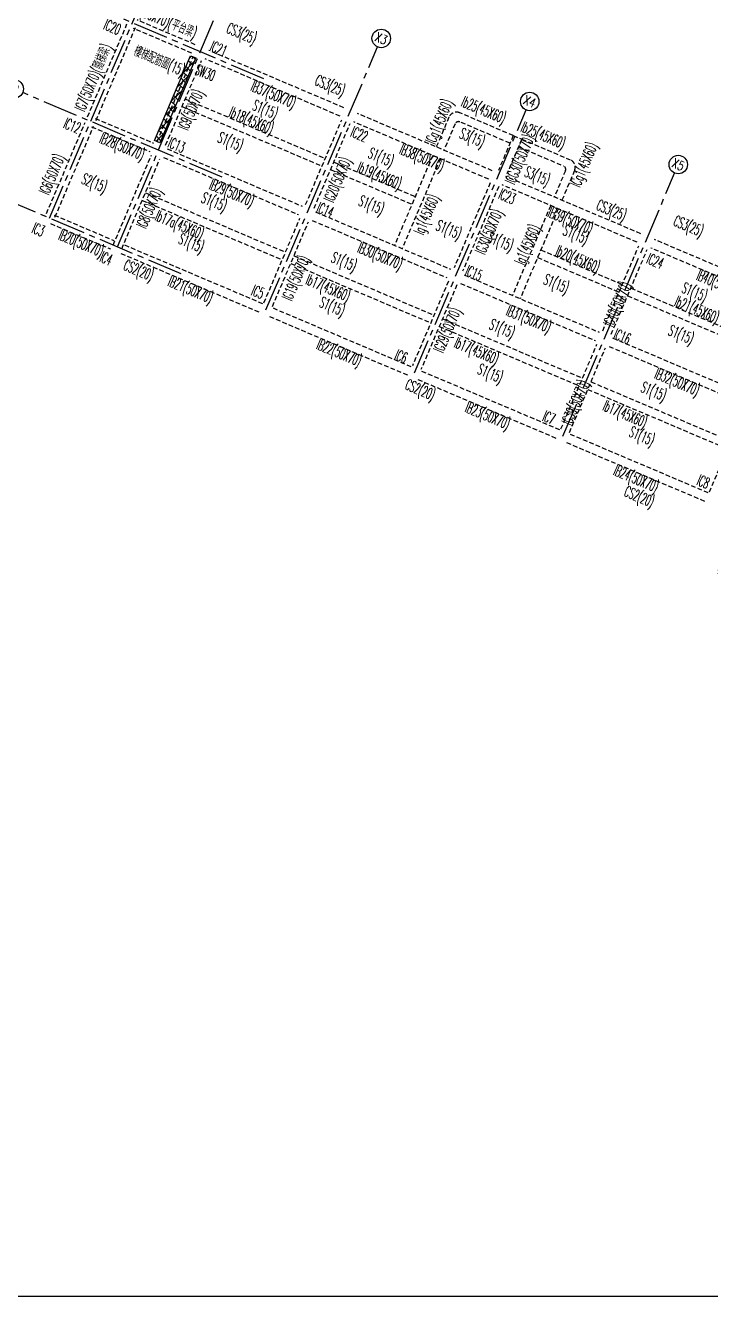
# Model space of a CAD drawing. Header units: centimetres. Extents: x -47768 to 194820, y -149527 to 141949.
# Drawn here: x 58685 to 62401, y -35476 to -28580 of the extents above; entities that cross this region are included whole.
import ezdxf
from ezdxf import colors
from ezdxf.entities.mleader import LeaderData, LeaderLine
from ezdxf.enums import TextEntityAlignment as Align
from ezdxf.math import Vec2, Vec3

# ---------------------------------------------------------------- set-up
doc = ezdxf.new("R2010")
doc.units = ezdxf.units.CM
doc.linetypes.add('CENTER2', pattern=[28.575, 19.05, -3.175, 3.175, -3.175])
doc.linetypes.add('HIDDEN', pattern=[0.375, 0.25, -0.125])
doc.layers.get('0').update_dxf_attribs({"color": 8})
for name, color, linetype in [('0S-B', 6, 'HIDDEN'), ('0S-GRID', 8, 'Continuous'), ('0S-J', 3, 'HIDDEN'), ('0S-Shear wall', 7, 'Continuous'), ('1S-BN', 7, 'Continuous'), ('1S-CN', 2, 'Continuous'), ('1S-JN', 3, 'Continuous'), ('1S-SN', 4, 'Continuous'), ('1S-SWN', 7, 'Continuous'), ('1S-TEXT', 7, 'Continuous')]:
    doc.layers.add(name, color=color, linetype=linetype)
doc.layers.add('0S-繪圖區', color=171, linetype='Continuous', plot=False)
doc.styles.add('ae', font='romans.shx', dxfattribs={"bigfont": 'chineset.shx'})
doc.styles.add('CHINA', font='romans.shx', dxfattribs={"width": 0.85, "bigfont": 'chineset.shx'})
doc.styles.add('ROMAND', font='romand')
doc.styles.add('txt', font='romans.shx', dxfattribs={"height": 0.2, "bigfont": 'chineset.shx'})

# ---------------------------------------------------------------- blocks, each defined once
blk = doc.blocks.new('*U149')
at = {"color": 0, "ltscale": 100}
blk.add_lwpolyline([(-36.3, 27), (36.3, 27), (36.3, -27), (-36.3, -27)], close=True, dxfattribs=at)
blk = doc.blocks.new('XLINE')
blk.add_circle((0, 0), 50)
at = {"style": 'ROMAND', "width": 0.74997, "flags": 8}
blk.add_attdef('X-LINE', text='', height=50, dxfattribs=at).set_placement((0, 0), align=Align.MIDDLE)
blk = doc.blocks.new('柱位編號')
at = {"color": 0, "linetype": 'CENTER2', "ltscale": 10}
for p, q in [((129523.5, 36832.5), (130129.1, 38259.2)), ((129891.7, 36676.2), (130497.3, 38102.9)), ((130686.2, 37588.3), (129604.7, 38047.4)), ((130697.2, 36334.3), (131302.8, 37761)), ((130459.6, 37054.4), (129378.1, 37513.5)), ((131502.6, 35992.5), (132108.2, 37419.1)), ((132308.1, 35650.6), (132913.7, 37077.2)), ((130236.9, 36529.7), (129155.3, 36988.8))]:
    blk.add_line(p, q, dxfattribs=at)
at = {"color": 0}
ref = blk.add_blockref('XLINE', (131322.3, 37807.1), dxfattribs=dict(at, rotation=337))
ref.add_attrib('X-LINE', 'X3', dxfattribs={"height": 50, "rotation": 337, "style": 'ROMAND', "width": 0.74997}).set_placement((131322.3, 37807.1), align=Align.MIDDLE)
ref = blk.add_blockref('XLINE', (129332, 37533.1), dxfattribs=dict(at, rotation=337))
ref.add_attrib('X-LINE', 'I2', dxfattribs={"height": 50, "rotation": 337, "style": 'ROMAND', "width": 0.74997}).set_placement((129332, 37533.1), align=Align.MIDDLE)
ref = blk.add_blockref('XLINE', (132127.8, 37465.2), dxfattribs=dict(at, rotation=337))
ref.add_attrib('X-LINE', 'X4', dxfattribs={"height": 50, "rotation": 337, "style": 'ROMAND', "width": 0.74997}).set_placement((132127.8, 37465.2), align=Align.MIDDLE)
ref = blk.add_blockref('XLINE', (132933.2, 37123.3), dxfattribs=dict(at, rotation=337))
ref.add_attrib('X-LINE', 'X5', dxfattribs={"height": 50, "rotation": 337, "style": 'ROMAND', "width": 0.74997}).set_placement((132933.2, 37123.3), align=Align.MIDDLE)

msp = doc.modelspace()

# ---------------------------------------------------------------- hatches: boundary and pattern name
at = {"layer": '0S-Shear wall', "ltscale": 100}
h = msp.add_hatch(dxfattribs=at)
h.set_pattern_fill('ANSI37', color=256, scale=10)
h.set_pattern_definition([(45, (59385.417, -29216.55), (-22.4506, 22.4506), []), (135, (59385.417, -29216.55), (-22.4506, -22.4506), [])])
h.paths.add_polyline_path([(59580.7822, -28744.5758), (59608.3973, -28756.2977), (59413.0318, -29216.5501), (59385.4166, -29204.8282)])

# ---------------------------------------------------------------- linework, layer by layer
at = {"layer": '0S-B', "ltscale": 100}
for p, q in [((59021.852, -29075.9656), (59235.5288, -28572.5421)), ((59067.8777, -29095.5011), (59281.5545, -28592.0775)), ((59586.6432, -28730.7682), (59270.5263, -28596.5845)), ((59606.1797, -28684.7429), (59290.0628, -28550.5593)), ((59399.2242, -29210.6891), (59594.5898, -28750.4367)), ((60411.6215, -29026.6327), (59679.8201, -28716.0014)), ((59445.2494, -29230.2257), (59640.615, -28769.9733)), ((60392.0849, -29072.6579), (59660.2835, -28762.0267)), ((59063.3757, -29084.357), (59379.5802, -29218.5779)), ((60204.6659, -29552.5789), (60400.0315, -29092.3265)), ((61217.0632, -29368.5224), (60485.2619, -29057.8912)), ((58799.1552, -29600.6402), (59008.9092, -29106.4589)), ((58845.1809, -29620.1757), (59054.9349, -29125.9944)), ((59043.8391, -29130.3822), (59360.0437, -29264.6031)), ((60250.6912, -29572.1154), (60446.0568, -29111.863)), ((61197.5267, -29414.5477), (60465.7253, -29103.9164)), ((61330.6394, -29177.7329), (61250.5393, -29366.4368)), ((61376.6646, -29197.2695), (61296.5646, -29385.9733)), ((61330.6392, -29177.7334), (61376.6637, -29197.2716)), ((59160.8782, -29772.1971), (59367.9657, -29284.3295)), ((59206.9035, -29791.7337), (59413.991, -29303.8661)), ((59433.6841, -29295.8616), (60165.4854, -29606.4928)), ((59453.2206, -29249.8363), (60185.022, -29560.4676)), ((61205.4733, -29434.2162), (61010.1077, -29894.4686)), ((62022.505, -29710.4122), (61290.7036, -29399.7809)), ((61251.4985, -29453.7528), (61056.1329, -29914.0052)), ((62002.9684, -29756.4374), (61271.167, -29445.8061)), ((58840.722, -29609.1399), (59164.9164, -29746.7522)), ((59978.5205, -30085.3441), (60173.4075, -29626.2193)), ((60024.5458, -30104.8806), (60219.4327, -29645.7558)), ((60239.1258, -29637.7513), (60970.9272, -29948.3826)), ((60258.6624, -29591.7261), (60990.4637, -29902.3573)), ((58821.1855, -29655.1651), (59145.3798, -29792.7774)), ((59222.4019, -29771.1533), (59970.3581, -30088.6419)), ((61815.5249, -30236.3479), (62010.8904, -29776.0955)), ((62827.9467, -30052.3019), (62096.1453, -29741.6706)), ((59202.8653, -29817.1786), (59950.8215, -30134.6672)), ((61861.5501, -30255.8845), (62056.9157, -29795.6321)), ((62808.4101, -30098.3271), (62076.6088, -29787.6959)), ((60978.8492, -29968.109), (60783.9623, -30427.2338)), ((61024.8744, -29987.6456), (60829.9875, -30446.7704)), ((61044.5676, -29979.6411), (61776.3689, -30290.2723)), ((61064.1041, -29933.6158), (61795.9055, -30244.2471)), ((60027.8436, -30113.0431), (60775.7999, -30430.5317)), ((60008.3071, -30159.0683), (60756.2633, -30476.5569)), ((61589.3711, -30769.1328), (61784.2664, -30309.9883)), ((61635.3963, -30788.6694), (61830.2916, -30329.5249)), ((61850.0093, -30321.5308), (62581.8107, -30632.162)), ((61869.5459, -30275.5056), (62601.3472, -30586.1368)), ((60833.2854, -30454.9328), (61581.2416, -30772.4214)), ((60813.7488, -30500.9581), (61561.705, -30818.4466)), ((62394.8137, -31111.0223), (62589.7199, -30651.8818)), ((61638.7271, -30796.8226), (62386.6833, -31114.3111)), ((61619.1906, -30842.8478), (62367.1468, -31160.3364))]:
    msp.add_line(p, q, dxfattribs=at)
at = {"layer": '0S-J', "ltscale": 100}
for p, q in [((59534.142, -29020.7397), (60293.5585, -29343.0929)), ((59551.7249, -28979.317), (60311.1414, -29301.6702)), ((60893.7613, -29285.5353), (60686.6738, -29773.4028)), ((60935.184, -29303.1182), (60728.0965, -29790.9857)), ((60339.5837, -29362.6294), (60781.4261, -29550.1804)), ((60357.1666, -29321.2067), (60799.009, -29508.7577)), ((59335.8447, -29487.9671), (60095.2367, -29810.3098)), ((59318.2618, -29529.3898), (60077.6538, -29851.7325)), ((61533.5105, -29557.0927), (61326.423, -30044.9602)), ((61574.9332, -29574.6756), (61367.8457, -30062.5431)), ((60141.2619, -29829.8464), (60900.6784, -30152.1995)), ((61462.598, -29839.3207), (61904.442, -30026.8724)), ((61480.1809, -29797.898), (61922.0249, -29985.4496)), ((60123.679, -29871.2691), (60883.0955, -30193.6223)), ((61950.4672, -30046.4089), (62709.8837, -30368.7621)), ((61968.0501, -30004.9862), (62727.4666, -30327.3394)), ((60946.7036, -30171.7361), (61706.1201, -30494.0893)), ((60929.1207, -30213.1588), (61688.5372, -30535.512)), ((61752.1454, -30513.6258), (62511.5619, -30835.979)), ((61734.5625, -30555.0486), (62493.979, -30877.4017))]:
    msp.add_line(p, q, dxfattribs=at)
for points in [[(61330.6389, -29177.7304), (61040.6938, -29054.6567, 0.414213562), (60981.6882, -29078.4966), (60913.2979, -29239.51)], [(61313.056, -29219.1531), (61041.5209, -29103.8939, 0.414210955), (61015.2963, -29114.4893), (60954.7205, -29257.0932)], [(61376.6279, -29197.2516), (61638.9804, -29308.6143, -0.414213562), (61662.8201, -29367.6199), (61594.4697, -29528.6503)], [(61359.0566, -29238.6793), (61602.9875, -29342.2224, -0.414210955), (61613.583, -29368.4469), (61553.0469, -29511.0677)]]:
    msp.add_lwpolyline(points, format="xyb", dxfattribs=at)
at = {"layer": '0S-Shear wall', "ltscale": 100}
msp.add_lwpolyline([(59580.7822, -28744.5758), (59608.3973, -28756.2977), (59413.0318, -29216.5501), (59385.4166, -29204.8282), (59580.7822, -28744.5758)], dxfattribs=at)

# ---------------------------------------------------------------- block references
at = {"layer": '0S-GRID'}
msp.add_blockref('柱位編號', (-70707.8585, -66458.1336), dxfattribs=at)
at = {"layer": '0S-繪圖區', "ltscale": 100, "xscale": 150, "yscale": 150, "zscale": 150}
msp.add_blockref('*U149', (63312.9703, -31425.5377), dxfattribs=at)

# ---------------------------------------------------------------- texts
at = {"layer": '1S-BN', "style": 'txt', "width": 0.5}
for s, rotation, p in [('IB36(50X70)(平台梁)', 337, (59419.3129, -28549.6443)), ('IG7(50X70)(隨梯梁)', 427, (59056.4223, -28863.8783)), ('IB37(50X70)', 337, (60029.2289, -28957.8639)), ('IG9(50X70)', 427, (59585.6767, -29039.2856)), ('IB28(50X70)', 337, (59208.8792, -29239.7351)), ('IB38(50X70)', 337, (60834.6706, -29299.7536)), ('ICG30(50X70)', 427, (61368.5735, -29308.2628)), ('IG6(50X70)', 427, (58831.936, -29389.5529)), ('IG20(50X70)', 427, (60380.8108, -29418.7678)), ('IB29(50X70)', 337, (59802.6048, -29491.7567)), ('IG8(50X70)', 427, (59359.292, -29572.6146)), ('IG30(50X70)', 427, (61202.0244, -29700.628)), ('IB39(50X70)', 337, (61640.1124, -29641.6434)), ('IB20(50X70)', 337, (58986.3273, -29764.4929)), ('IB30(50X70)', 337, (60608.0466, -29833.6465)), ('IG19(50X70)', 427, (60154.426, -29952.0968)), ('IB40(50X70)', 337, (62445.5541, -29983.5331)), ('IB21(50X70)', 337, (59579.8881, -30016.4445)), ('IG40(50X70)', 427, (61896.7403, -30092.779)), ('IG29(50X70)', 427, (60975.6396, -30233.957)), ('IB31(50X70)', 337, (61413.4883, -30175.5362)), ('IB22(50X70)', 337, (60385.3298, -30358.3342)), ('IB32(50X70)', 337, (62218.9301, -30517.4259)), ('IG39(50X70)', 427, (61670.3556, -30626.108)), ('IB23(50X70)', 337, (61190.7716, -30700.224)), ('IB24(50X70)', 337, (61996.2133, -31042.1137))]:
    msp.add_text(s, height=60, rotation=rotation, dxfattribs=at).set_placement(p, align=Align.MIDDLE)
at = {"layer": '1S-CN', "style": 'txt', "width": 0.5}
for s, p in [('IC20', (59156.5395, -28589.032)), ('IC21', (59732.9954, -28705.9619)), ('IC12', (58938.3533, -29123.677)), ('IC22', (60496.3062, -29170.0436)), ('IC13', (59505.5792, -29228.9931)), ('IC23', (61297.9171, -29507.6635)), ('IC14', (60311.5509, -29581.6123)), ('IC3', (58755.4355, -29687.182)), ('IC4', (59123.6375, -29843.4744)), ('IC24', (62101.1037, -29858.0194)), ('IC15', (61117.2623, -29923.6165)), ('IC5', (59946.0046, -30025.4478)), ('IC16', (61921.8539, -30267.5091)), ('IC6', (60722.5689, -30375.7282)), ('IC7', (61524.5551, -30707.1069)), ('IC8', (62362.0096, -31055.0386))]:
    msp.add_text(s, height=60, rotation=337, dxfattribs=at).set_placement(p, align=Align.MIDDLE)
at = {"layer": '1S-JN', "style": 'txt', "width": 0.5}
for s, rotation, p in [('Ib18(45X60)', 337, (59909.6267, -29099.5162)), ('ICg1(45X60)', 427, (60931.5694, -29102.8348)), ('Ib25(45X60)', 337, (61169.4193, -29042.2)), ('Ib25(45X60)', 337, (61492.0562, -29179.1513)), ('ICg1(45X60)', 427, (61716.6175, -29336.8261)), ('Ib19(45X60)', 337, (60603.8649, -29397.8959)), ('Ig1(45X60)', 427, (60862.9798, -29606.7975)), ('Ib17a(45X60)', 337, (59520.0159, -29665.4927)), ('Ig1(45X60)', 427, (61409.7412, -29770.0812)), ('Ib20(45X60)', 337, (61679.5274, -29850.7944)), ('Ib17(45X60)', 337, (60325.4577, -30007.3824)), ('Ib21(45X60)', 337, (62325.9519, -30125.1854)), ('Ib17(45X60)', 337, (61130.8994, -30349.2721)), ('Ib17(45X60)', 337, (61936.3412, -30691.1619))]:
    msp.add_text(s, height=60, rotation=rotation, dxfattribs=at).set_placement(p, align=Align.MIDDLE)
at = {"layer": '1S-SN', "linetype": 'Continuous', "style": 'ae', "width": 0.5}
for s, p in [('CS3(25)', (59769.9889, -28618.386)), ('樓梯配筋圖(15)', (59266.4959, -28742.1183)), ('CS3(25)', (60249.7821, -28900.9145)), ('S1(15)', (59910.4359, -29036.4682)), ('S1(15)', (59722.1941, -29210.5487)), ('S3(15)', (61032.9763, -29189.0522)), ('S1(15)', (60538.5518, -29295.4695)), ('S3(15)', (61385.7042, -29397.2425)), ('S2(15)', (58983.8093, -29435.215)), ('S1(15)', (59633.1804, -29537.8608)), ('S1(15)', (60486.2208, -29554.3233)), ('CS3(25)', (61776.0219, -29577.4583)), ('S1(15)', (60906.0328, -29687.8276)), ('CS3(25)', (62193.4875, -29663.4726)), ('S1(15)', (59509.7679, -29760.9025)), ('S1(15)', (61187.4333, -29752.4788)), ('S1(15)', (61594.9997, -29714.0867)), ('CS2(20)', (59211.6014, -29903.2128)), ('S1(15)', (60337.7434, -29862.1095)), ('S1(15)', (61489.082, -29981.2456)), ('S1(15)', (62239.0844, -30026.95)), ('S1(15)', (60273.7945, -30104.677)), ('S1(15)', (61195.1747, -30225.0426)), ('S1(15)', (62165.7767, -30257.5064)), ('S1(15)', (61131.2259, -30467.6102)), ('CS2(20)', (60738.5545, -30551.2747)), ('S1(15)', (62017.2993, -30565.2926)), ('S1(15)', (61953.3504, -30807.8602)), ('CS2(20)', (61926.5908, -31130.8919))]:
    msp.add_text(s, height=60, rotation=337, dxfattribs=at).set_placement(p)
at = {"layer": '1S-SWN', "linetype": 'Continuous', "style": 'CHINA', "width": 0.5}
msp.add_text('SW30', height=60, rotation=338.43739119, dxfattribs=at).set_placement((59660.5786, -28836.2735), align=Align.MIDDLE)

# ---------------------------------------------------------------- leaders
at = {"layer": '1S-TEXT', "color": 7, "linetype": 'Continuous'}
ml = msp.add_multileader_mtext('Standard', dxfattribs=at)
ml.set_content('表降板35cm', color=7, style='CHINA')
ml.set_leader_properties(color=256, linetype='ByLayer', lineweight=-1)
ml.build(insert=Vec2(0, 0))
ml.multileader.update_dxf_attribs({"dogleg_length": 0.6, "arrow_head_size": 49.5, "scale": 150})
ctx = ml.context
ctx.base_point, ctx.scale, ctx.char_height, ctx.arrow_head_size, ctx.landing_gap_size, ctx.plane_origin = Vec3(62410.6607, -31541.3433), 150, 60, 49.5, 22.5, Vec3(62920.9568, -31797.0382)
ctx.text_align_type = 2
notes = []
notes.append((ctx, [(0, (1, 1, 0), (62855.5357, -31541.3433), (-1, 0), 45, [(0, [(63145.9927, -31626.6591)], 256, [])])]))
ctx.mtext.insert, ctx.mtext.alignment, ctx.mtext.flow_direction = Vec3(62788.0357, -31511.3433), 3, 5
for ctx, leaders in notes:
    for number, flags, end, landing, length, lines in leaders:
        leader = LeaderData()
        leader.index, (leader.has_last_leader_line, leader.has_dogleg_vector, leader.attachment_direction) = number, flags
        leader.last_leader_point, leader.dogleg_vector, leader.dogleg_length = Vec3(end), Vec3(landing), length
        for number, points, colour, breaks in lines:
            line = LeaderLine()
            line.index, line.vertices, line.color, line.breaks = number, Vec3.list(points), colors.encode_raw_color(colour), breaks
            leader.lines.append(line)
        ctx.leaders.append(leader)

doc.saveas('drawing.dxf')
